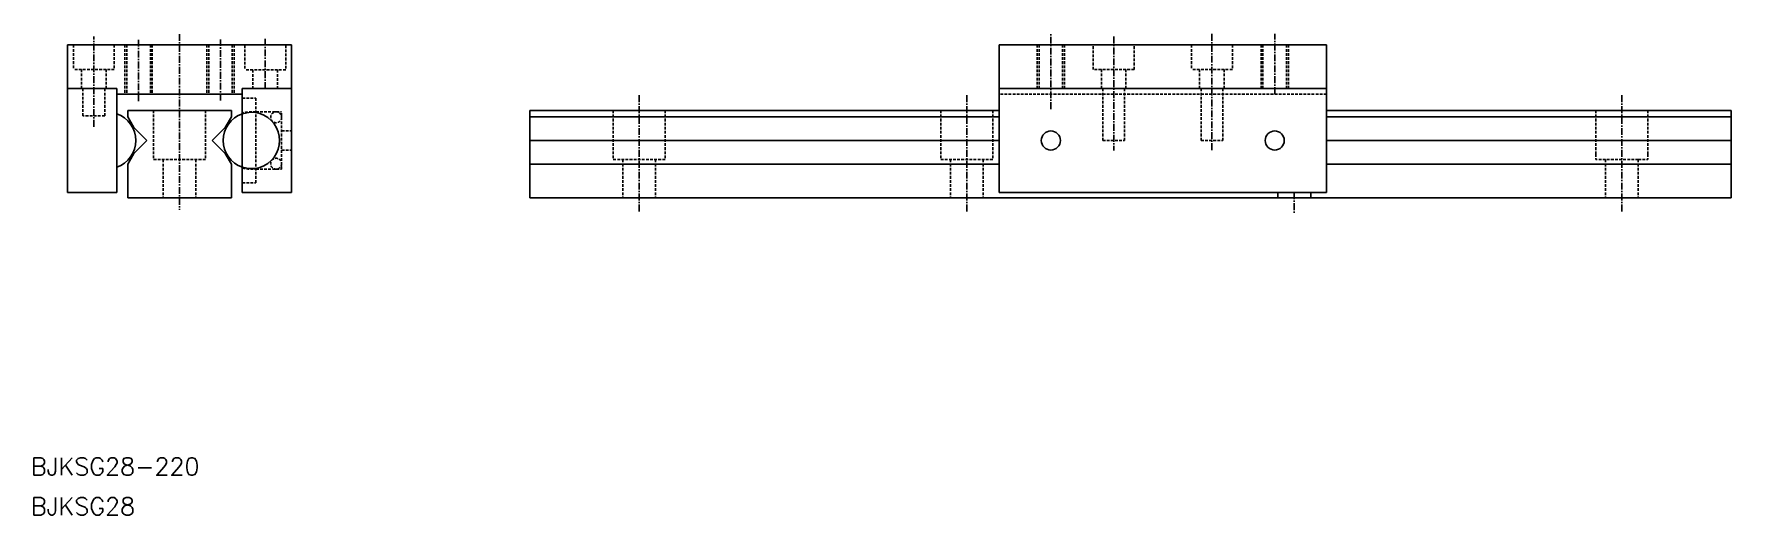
# Model space of a CAD drawing. Extents: x 60 to 371, y 90 to 178.
import ezdxf

# ---------------------------------------------------------------- set-up
doc = ezdxf.new("R2010")
doc.units = 0
doc.linetypes.add('CENTER', pattern=[2, 1.25, -0.25, 0.25, -0.25])
doc.linetypes.add('DASHED', pattern=[0.75, 0.5, -0.25])
doc.layers.get('0').update_dxf_attribs({"linetype": 'CONTINUOUS'})
doc.layers.add('CENTER', color=1, linetype='CENTER')
doc.styles.get("Standard").update_dxf_attribs({"font": 'txt.shx', "bigfont": 'bigfont.shx'})

msp = doc.modelspace()

# ---------------------------------------------------------------- linework, layer by layer
at = {"color": 7, "linetype": 'CONTINUOUS'}
for p, q in [((66.41, 176.29), (66.41, 149.29)), ((107.41, 176.29), (66.41, 176.29)), ((75.58, 176.29), (66.58, 176.29)), ((107.41, 149.29), (107.41, 176.29)), ((237.01, 172.29), (237.01, 176.29)), ((297.01, 176.29), (237.01, 176.29)), ((237.01, 149.29), (237.01, 176.29)), ((297.01, 176.29), (297.01, 149.29)), ((75.41, 168.29), (66.41, 168.29)), ((75.41, 168.29), (75.41, 149.29)), ((98.41, 149.29), (98.41, 168.29)), ((98.41, 168.29), (105.12, 168.29)), ((98.41, 168.29), (98.41, 166.54)), ((104.95, 168.29), (107.41, 168.29)), ((297.01, 168.29), (237.01, 168.29)), ((261.76, 168.29), (254.26, 168.29)), ((279.76, 168.29), (272.26, 168.29)), ((75.58, 167.29), (98.41, 167.29)), ((96.41, 164.29), (77.41, 164.29)), ((77.41, 164.29), (77.41, 163.12)), ((77.41, 163.12), (78.54, 161.16)), ((96.41, 163.12), (95.27, 161.16)), ((96.41, 164.29), (96.41, 163.12)), ((96.41, 164.29), (96.41, 163.12)), ((151.1, 149.79), (151.1, 164.29)), ((237.01, 164.29), (151.1, 164.29)), ((151.1, 149.79), (151.1, 164.29)), ((237.01, 163.12), (151.1, 163.12)), ((371.1, 164.29), (297.01, 164.29)), ((297.01, 163.12), (371.1, 163.12)), ((371.1, 164.29), (371.1, 148.29)), ((371.1, 149.79), (371.1, 164.29)), ((80.91, 158.79), (78.54, 161.16)), ((80.91, 158.79), (78.54, 156.42)), ((92.91, 158.79), (95.27, 161.16)), ((92.91, 158.79), (95.27, 156.42)), ((237.01, 158.79), (151.1, 158.79)), ((297.01, 158.79), (371.1, 158.79)), ((78.54, 156.42), (77.41, 154.46)), ((95.27, 156.42), (96.41, 154.46)), ((77.41, 154.46), (77.41, 149.79)), ((96.41, 154.46), (96.41, 149.79)), ((96.41, 154.46), (96.41, 149.79)), ((237.01, 154.46), (151.1, 154.46)), ((297.01, 154.46), (371.1, 154.46)), ((75.41, 149.29), (66.41, 149.29)), ((77.41, 149.79), (77.41, 148.29)), ((96.41, 149.79), (96.41, 148.29)), ((98.41, 149.29), (107.41, 149.29)), ((151.1, 149.79), (151.1, 148.29)), ((297.01, 149.29), (237.01, 149.29)), ((96.41, 148.29), (77.41, 148.29)), ((371.1, 148.29), (151.1, 148.29))]:
    msp.add_line(p, q, dxfattribs=at)
at = {"color": 3, "linetype": 'DASHED'}
for p, q in [((67.46, 176.29), (67.46, 171.79)), ((74.96, 176.29), (74.96, 171.79)), ((76.91, 176.29), (76.91, 167.29)), ((77.26, 176.29), (77.26, 167.29)), ((81.56, 176.29), (81.56, 167.29)), ((81.91, 176.29), (81.91, 167.29)), ((91.91, 176.29), (91.91, 167.29)), ((92.26, 176.29), (92.26, 167.29)), ((96.56, 176.29), (96.56, 167.29)), ((96.91, 176.29), (96.91, 167.29)), ((98.86, 176.21), (98.86, 171.71)), ((106.36, 176.21), (106.36, 171.71)), ((244.01, 168.29), (244.01, 176.29)), ((244.36, 168.29), (244.36, 176.29)), ((248.66, 168.29), (248.66, 176.29)), ((249.01, 168.29), (249.01, 176.29)), ((254.26, 171.79), (254.26, 176.29)), ((261.76, 171.79), (261.76, 176.29)), ((272.26, 176.29), (272.26, 171.79)), ((279.76, 176.29), (279.76, 171.79)), ((285.01, 168.29), (285.01, 176.29)), ((285.36, 168.29), (285.36, 176.29)), ((289.66, 168.29), (289.66, 176.29)), ((290.01, 168.29), (290.01, 176.29)), ((74.96, 171.79), (67.46, 171.79)), ((68.96, 171.79), (68.96, 168.29)), ((73.46, 171.79), (73.46, 168.29)), ((106.36, 171.71), (98.86, 171.71)), ((100.36, 171.71), (100.36, 168.29)), ((104.86, 171.71), (104.86, 168.29)), ((261.76, 171.79), (254.26, 171.79)), ((255.76, 171.79), (255.76, 168.29)), ((260.26, 171.79), (260.26, 168.29)), ((279.76, 171.79), (272.26, 171.79)), ((273.76, 171.79), (273.76, 168.29)), ((278.26, 171.79), (278.26, 168.29)), ((69.21, 163.29), (69.21, 168.29)), ((73.21, 163.29), (73.21, 168.29)), ((256.01, 168.29), (256.01, 158.79)), ((260.01, 168.29), (260.01, 158.79)), ((274.01, 168.29), (274.01, 158.79)), ((278.01, 168.29), (278.01, 158.79)), ((98.41, 166.54), (100.91, 166.54)), ((100.91, 151.04), (100.91, 166.54)), ((297.01, 167.29), (237.01, 167.29)), ((73.21, 163.29), (69.21, 163.29)), ((82.16, 164.29), (82.16, 155.29)), ((91.66, 164.29), (91.66, 155.29)), ((100.91, 164.04), (105.61, 164.04)), ((105.61, 153.54), (105.61, 164.04)), ((166.35, 164.29), (166.35, 155.29)), ((175.85, 164.29), (175.85, 155.29)), ((226.35, 164.29), (226.35, 155.29)), ((235.85, 164.29), (235.85, 155.29)), ((346.35, 164.29), (346.35, 156.29)), ((355.85, 164.29), (355.85, 156.29)), ((105.61, 160.54), (107.41, 160.54)), ((256.01, 158.79), (260.01, 158.79)), ((274.01, 158.79), (278.01, 158.79)), ((105.61, 157.04), (107.41, 157.04)), ((346.35, 156.29), (346.35, 155.29)), ((355.85, 156.29), (355.85, 155.29)), ((91.66, 155.29), (82.16, 155.29)), ((83.91, 155.29), (83.91, 148.29)), ((89.91, 155.29), (89.91, 148.29)), ((100.91, 153.54), (105.61, 153.54)), ((175.85, 155.29), (166.35, 155.29)), ((168.1, 155.29), (168.1, 148.29)), ((174.1, 155.29), (174.1, 148.29)), ((226.35, 155.29), (235.85, 155.29)), ((228.1, 155.29), (228.1, 148.29)), ((234.1, 155.29), (234.1, 148.29)), ((348.1, 155.29), (346.35, 155.29)), ((354.1, 155.29), (348.1, 155.29)), ((348.1, 155.29), (348.1, 148.29)), ((354.1, 155.29), (355.85, 155.29)), ((354.1, 155.29), (354.1, 148.29)), ((98.41, 151.04), (100.91, 151.04))]:
    msp.add_line(p, q, dxfattribs=at)
at = {"color": 3, "linetype": 'CONTINUOUS'}
for p, q in [((288.1, 149.29), (288.1, 148.29)), ((294.1, 149.29), (294.1, 148.29))]:
    msp.add_line(p, q, dxfattribs=at)
at = {"color": 3, "linetype": 'DASHED'}
for centre in [(104.6, 163.04), (104.6, 154.54)]:
    msp.add_circle(centre, 1, dxfattribs=at)
at = {"color": 7, "linetype": 'CONTINUOUS'}
for centre in [(246.51, 158.79), (287.51, 158.79)]:
    msp.add_circle(centre, 1.75, dxfattribs=at)
for centre, start, end in [((73.75, 158.79), 288.7611, 71.2389), ((100.07, 158.79), 108.7611, 251.2389)]:
    msp.add_arc(centre, 5.16, start, end, dxfattribs=at)
at = {"color": 3, "linetype": 'DASHED'}
for centre, start, end in [((100.27, 156.33), 85.2404, 103.9074), ((100.27, 161.25), 256.0926, 274.7596)]:
    msp.add_arc(centre, 7.73, start, end, dxfattribs=at)
at = {"color": 3}
msp.add_arc((100.07, 158.79), 5.16, 251.2389, 108.7611, dxfattribs=at)
at = {"layer": 'CENTER', "color": 1, "linetype": 'CENTER'}
for p, q in [((71.21, 161.29), (71.21, 177.86)), ((79.41, 165.98), (79.41, 177.45)), ((86.91, 178.27), (86.91, 146.09)), ((94.41, 166.1), (94.41, 177.28)), ((102.61, 168.21), (102.61, 177.39)), ((246.51, 164.53), (246.51, 178.3)), ((258.01, 177.81), (258.01, 156.98)), ((276.01, 178.29), (276.01, 156.98)), ((287.51, 167.29), (287.51, 178.3)), ((171.1, 167.06), (171.1, 145.57)), ((231.1, 167.06), (231.1, 145.57)), ((351.1, 167.06), (351.1, 145.57)), ((291.1, 149.29), (291.1, 145.57))]:
    msp.add_line(p, q, dxfattribs=at)

# ---------------------------------------------------------------- texts
at = {"color": 7, "linetype": 'CONTINUOUS'}
for s, p in [('BJKSG28-220', (59.69, 97.49)), ('BJKSG28', (59.69, 90.2))]:
    msp.add_text(s, height=3.2, dxfattribs=at).set_placement(p)

doc.saveas('drawing.dxf')
